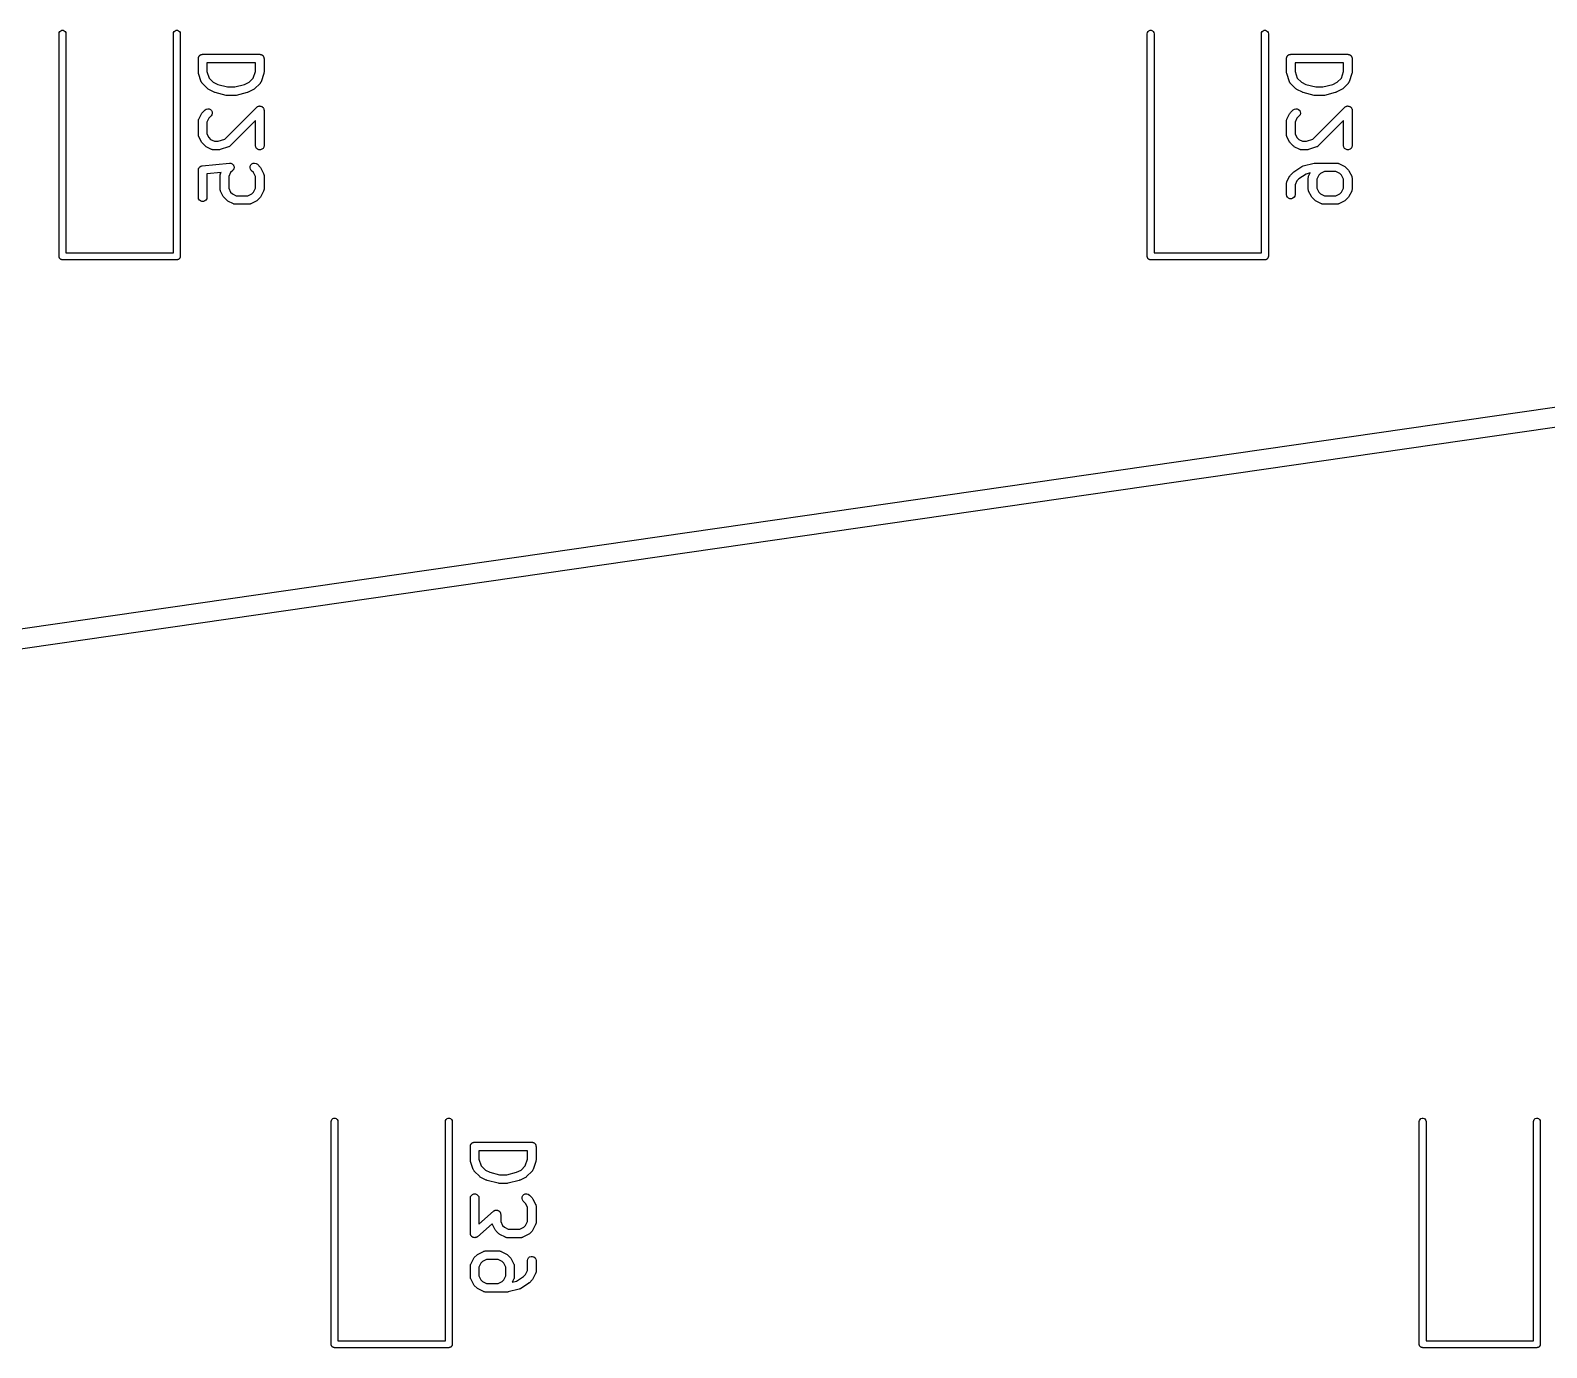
# Model space of a CAD drawing. Extents: x 48 to 353, y -143 to -50.
# Drawn here: x 243.7 to 270.25, y -97.56 to -74.49 of the extents above; entities that cross this region are included whole.
import ezdxf

# ---------------------------------------------------------------- set-up
doc = ezdxf.new("R2010")
doc.units = 0
doc.header["$MEASUREMENT"] = 0
doc.layers.add('BLACK', color=7, linetype='CONTINUOUS')

msp = doc.modelspace()

# ---------------------------------------------------------------- linework, layer by layer
at = {"layer": 'Black'}
for p, q in [((244.209, -74.55), (244.212, -74.5295)), ((244.209, -78.45), (244.209, -74.55)), ((244.212, -74.5295), (244.223, -74.5114)), ((244.223, -74.5114), (244.239, -74.498)), ((244.239, -74.498), (244.258, -74.4909)), ((244.258, -74.4909), (244.279, -74.4909)), ((244.279, -74.4909), (244.299, -74.498)), ((244.299, -74.498), (244.315, -74.5114)), ((244.315, -74.5114), (244.325, -74.5295)), ((244.325, -74.5295), (244.329, -74.55)), ((244.329, -74.55), (244.329, -78.39)), ((246.209, -74.55), (246.212, -74.5295)), ((246.209, -78.39), (246.209, -74.55)), ((246.212, -74.5295), (246.223, -74.5114)), ((246.223, -74.5114), (246.239, -74.498)), ((246.239, -74.498), (246.258, -74.4909)), ((246.258, -74.4909), (246.279, -74.4909)), ((246.279, -74.4909), (246.299, -74.498)), ((246.299, -74.498), (246.315, -74.5114)), ((246.315, -74.5114), (246.325, -74.5295)), ((246.325, -74.5295), (246.329, -74.55)), ((246.329, -74.55), (246.329, -78.45)), ((263.259, -74.55), (263.262, -74.5295)), ((263.259, -78.45), (263.259, -74.55)), ((263.262, -74.5295), (263.273, -74.5114)), ((263.273, -74.5114), (263.289, -74.498)), ((263.289, -74.498), (263.308, -74.4909)), ((263.308, -74.4909), (263.329, -74.4909)), ((263.329, -74.4909), (263.349, -74.498)), ((263.349, -74.498), (263.365, -74.5114)), ((263.365, -74.5114), (263.375, -74.5295)), ((263.375, -74.5295), (263.379, -74.55)), ((263.379, -74.55), (263.379, -78.39)), ((265.259, -74.55), (265.262, -74.5295)), ((265.259, -78.39), (265.259, -74.55)), ((265.262, -74.5295), (265.273, -74.5114)), ((265.273, -74.5114), (265.289, -74.498)), ((265.289, -74.498), (265.308, -74.4909)), ((265.308, -74.4909), (265.329, -74.4909)), ((265.329, -74.4909), (265.349, -74.498)), ((265.349, -74.498), (265.365, -74.5114)), ((265.365, -74.5114), (265.375, -74.5295)), ((265.375, -74.5295), (265.379, -74.55)), ((265.379, -74.55), (265.379, -78.45)), ((246.646, -74.9857), (246.647, -74.9793)), ((246.646, -75.2238), (246.646, -74.9857)), ((246.647, -74.9727), (246.65, -74.9665)), ((246.647, -74.9793), (246.647, -74.9727)), ((246.65, -74.9665), (246.651, -74.9601)), ((246.651, -74.9601), (246.654, -74.9544)), ((246.654, -74.9544), (246.656, -74.9482)), ((246.656, -74.9482), (246.66, -74.9432)), ((246.66, -74.9432), (246.664, -74.9375)), ((246.664, -74.9375), (246.669, -74.9333)), ((246.669, -74.9333), (246.673, -74.9283)), ((246.673, -74.9283), (246.679, -74.925)), ((246.679, -74.925), (246.684, -74.9208)), ((246.684, -74.9208), (246.69, -74.9185)), ((246.69, -74.9185), (246.695, -74.9152)), ((246.695, -74.9152), (246.702, -74.9141)), ((246.702, -74.9141), (246.708, -74.9119)), ((246.708, -74.9119), (246.715, -74.9119)), ((246.715, -74.9119), (246.721, -74.9107)), ((246.721, -74.9107), (247.721, -74.9107)), ((246.796, -75.0607), (246.796, -75.2116)), ((247.646, -75.0607), (246.796, -75.0607)), ((247.646, -75.2116), (247.646, -75.0607)), ((247.721, -74.9107), (247.728, -74.9119)), ((247.728, -74.9119), (247.734, -74.9119)), ((247.734, -74.9119), (247.74, -74.9141)), ((247.74, -74.9141), (247.747, -74.9152)), ((247.747, -74.9152), (247.752, -74.9185)), ((247.752, -74.9185), (247.759, -74.9208)), ((247.759, -74.9208), (247.764, -74.925)), ((247.764, -74.925), (247.769, -74.9283)), ((247.769, -74.9283), (247.774, -74.9333)), ((247.774, -74.9333), (247.779, -74.9375)), ((247.779, -74.9375), (247.782, -74.9432)), ((247.782, -74.9432), (247.786, -74.9482)), ((247.786, -74.9482), (247.788, -74.9544)), ((247.788, -74.9544), (247.792, -74.9601)), ((247.792, -74.9601), (247.793, -74.9665)), ((247.793, -74.9665), (247.795, -74.9727)), ((247.795, -74.9727), (247.795, -74.9793)), ((247.795, -74.9793), (247.796, -74.9857)), ((247.796, -74.9857), (247.796, -75.2238)), ((265.696, -74.9857), (265.697, -74.9793)), ((265.696, -75.2238), (265.696, -74.9857)), ((265.697, -74.9727), (265.7, -74.9665)), ((265.697, -74.9793), (265.697, -74.9727)), ((265.7, -74.9665), (265.701, -74.9601)), ((265.701, -74.9601), (265.704, -74.9544)), ((265.704, -74.9544), (265.706, -74.9482)), ((265.706, -74.9482), (265.71, -74.9432)), ((265.71, -74.9432), (265.714, -74.9375)), ((265.714, -74.9375), (265.719, -74.9333)), ((265.719, -74.9333), (265.723, -74.9283)), ((265.723, -74.9283), (265.729, -74.925)), ((265.729, -74.925), (265.734, -74.9208)), ((265.734, -74.9208), (265.74, -74.9185)), ((265.74, -74.9185), (265.745, -74.9152)), ((265.745, -74.9152), (265.752, -74.9141)), ((265.752, -74.9141), (265.758, -74.9119)), ((265.758, -74.9119), (265.765, -74.9119)), ((265.765, -74.9119), (265.771, -74.9107)), ((265.771, -74.9107), (266.771, -74.9107)), ((265.846, -75.0607), (265.846, -75.2116)), ((266.696, -75.0607), (265.846, -75.0607)), ((266.696, -75.2116), (266.696, -75.0607)), ((266.771, -74.9107), (266.778, -74.9119)), ((266.778, -74.9119), (266.784, -74.9119)), ((266.784, -74.9119), (266.79, -74.9141)), ((266.79, -74.9141), (266.797, -74.9152)), ((266.797, -74.9152), (266.802, -74.9185)), ((266.802, -74.9185), (266.809, -74.9208)), ((266.809, -74.9208), (266.814, -74.925)), ((266.814, -74.925), (266.819, -74.9283)), ((266.819, -74.9283), (266.824, -74.9333)), ((266.824, -74.9333), (266.829, -74.9375)), ((266.829, -74.9375), (266.832, -74.9432)), ((266.832, -74.9432), (266.836, -74.9482)), ((266.836, -74.9482), (266.838, -74.9544)), ((266.838, -74.9544), (266.842, -74.9601)), ((266.842, -74.9601), (266.843, -74.9665)), ((266.843, -74.9665), (266.845, -74.9727)), ((266.845, -74.9727), (266.845, -74.9793)), ((266.845, -74.9793), (266.846, -74.9857)), ((266.846, -74.9857), (266.846, -75.2238)), ((246.648, -75.2356), (246.646, -75.2238)), ((246.65, -75.2475), (246.648, -75.2356)), ((246.698, -75.3904), (246.65, -75.2475)), ((246.7, -75.3942), (246.698, -75.3904)), ((246.701, -75.3984), (246.7, -75.3942)), ((246.796, -75.2116), (246.834, -75.3262)), ((246.834, -75.3262), (246.908, -75.4003)), ((247.534, -75.4003), (247.608, -75.3262)), ((247.608, -75.3262), (247.646, -75.2116)), ((247.743, -75.3942), (247.741, -75.3984)), ((247.745, -75.3904), (247.743, -75.3942)), ((247.792, -75.2475), (247.745, -75.3904)), ((247.794, -75.2356), (247.792, -75.2475)), ((247.796, -75.2238), (247.794, -75.2356)), ((265.698, -75.2356), (265.696, -75.2238)), ((265.7, -75.2475), (265.698, -75.2356)), ((265.748, -75.3904), (265.7, -75.2475)), ((265.75, -75.3942), (265.748, -75.3904)), ((265.751, -75.3984), (265.75, -75.3942)), ((265.846, -75.2116), (265.884, -75.3262)), ((265.884, -75.3262), (265.958, -75.4003)), ((266.584, -75.4003), (266.658, -75.3262)), ((266.658, -75.3262), (266.696, -75.2116)), ((266.793, -75.3942), (266.791, -75.3984)), ((266.795, -75.3904), (266.793, -75.3942)), ((266.842, -75.2475), (266.795, -75.3904)), ((266.844, -75.2356), (266.842, -75.2475)), ((266.846, -75.2238), (266.844, -75.2356)), ((246.706, -75.4056), (246.701, -75.3984)), ((246.71, -75.4133), (246.706, -75.4056)), ((246.713, -75.4162), (246.71, -75.4133)), ((246.716, -75.4197), (246.713, -75.4162)), ((246.811, -75.5149), (246.716, -75.4197)), ((246.821, -75.5218), (246.811, -75.5149)), ((246.83, -75.529), (246.821, -75.5218)), ((246.926, -75.5766), (246.83, -75.529)), ((246.908, -75.4003), (246.985, -75.4388)), ((246.934, -75.5789), (246.926, -75.5766)), ((246.941, -75.5823), (246.934, -75.5789)), ((247.132, -75.6299), (246.941, -75.5823)), ((246.985, -75.4388), (247.159, -75.4821)), ((247.141, -75.6305), (247.132, -75.6299)), ((247.15, -75.6321), (247.141, -75.6305)), ((247.293, -75.6321), (247.15, -75.6321)), ((247.159, -75.4821), (247.283, -75.4821)), ((247.283, -75.4821), (247.457, -75.4388)), ((247.302, -75.6305), (247.293, -75.6321)), ((247.311, -75.6299), (247.302, -75.6305)), ((247.501, -75.5823), (247.311, -75.6299)), ((247.457, -75.4388), (247.534, -75.4003)), ((247.509, -75.5789), (247.501, -75.5823)), ((247.517, -75.5766), (247.509, -75.5789)), ((247.612, -75.529), (247.517, -75.5766)), ((247.621, -75.5218), (247.612, -75.529)), ((247.631, -75.5149), (247.621, -75.5218)), ((247.727, -75.4197), (247.631, -75.5149)), ((247.729, -75.4162), (247.727, -75.4197)), ((247.732, -75.4133), (247.729, -75.4162)), ((247.736, -75.4056), (247.732, -75.4133)), ((247.741, -75.3984), (247.736, -75.4056)), ((265.756, -75.4056), (265.751, -75.3984)), ((265.76, -75.4133), (265.756, -75.4056)), ((265.763, -75.4162), (265.76, -75.4133)), ((265.766, -75.4197), (265.763, -75.4162)), ((265.861, -75.5149), (265.766, -75.4197)), ((265.871, -75.5218), (265.861, -75.5149)), ((265.88, -75.529), (265.871, -75.5218)), ((265.976, -75.5766), (265.88, -75.529)), ((265.958, -75.4003), (266.035, -75.4388)), ((265.984, -75.5789), (265.976, -75.5766)), ((265.991, -75.5823), (265.984, -75.5789)), ((266.182, -75.6299), (265.991, -75.5823)), ((266.035, -75.4388), (266.209, -75.4821)), ((266.191, -75.6305), (266.182, -75.6299)), ((266.2, -75.6321), (266.191, -75.6305)), ((266.343, -75.6321), (266.2, -75.6321)), ((266.209, -75.4821), (266.333, -75.4821)), ((266.333, -75.4821), (266.507, -75.4388)), ((266.352, -75.6305), (266.343, -75.6321)), ((266.361, -75.6299), (266.352, -75.6305)), ((266.551, -75.5823), (266.361, -75.6299)), ((266.507, -75.4388), (266.584, -75.4003)), ((266.559, -75.5789), (266.551, -75.5823)), ((266.567, -75.5766), (266.559, -75.5789)), ((266.662, -75.529), (266.567, -75.5766)), ((266.671, -75.5218), (266.662, -75.529)), ((266.681, -75.5149), (266.671, -75.5218)), ((266.777, -75.4197), (266.681, -75.5149)), ((266.779, -75.4162), (266.777, -75.4197)), ((266.782, -75.4133), (266.779, -75.4162)), ((266.786, -75.4056), (266.782, -75.4133)), ((266.791, -75.3984), (266.786, -75.4056)), ((246.716, -75.9327), (246.763, -75.8851)), ((246.763, -75.8851), (246.785, -75.8701)), ((246.785, -75.8701), (246.81, -75.8634)), ((246.81, -75.8634), (246.836, -75.8657)), ((246.836, -75.8657), (246.859, -75.8767)), ((246.859, -75.8767), (246.878, -75.8951)), ((246.878, -75.8951), (246.889, -75.9187)), ((246.889, -75.9187), (246.891, -75.9446)), ((247.109, -76.3964), (247.668, -75.8374)), ((247.668, -75.8374), (247.676, -75.8318)), ((247.676, -75.8318), (247.684, -75.8255)), ((247.684, -75.8255), (247.687, -75.8244)), ((247.687, -75.8244), (247.689, -75.8225)), ((247.689, -75.8225), (247.699, -75.82)), ((247.699, -75.82), (247.708, -75.8166)), ((247.708, -75.8166), (247.711, -75.8166)), ((247.711, -75.8166), (247.715, -75.8158)), ((247.715, -75.8158), (247.724, -75.8166)), ((247.724, -75.8166), (247.734, -75.8166)), ((247.734, -75.8166), (247.737, -75.8177)), ((247.737, -75.8177), (247.741, -75.818)), ((247.741, -75.818), (247.749, -75.8222)), ((247.749, -75.8222), (247.759, -75.8255)), ((247.759, -75.8255), (247.761, -75.8276)), ((247.761, -75.8276), (247.764, -75.829)), ((247.764, -75.829), (247.771, -75.836)), ((247.771, -75.836), (247.779, -75.8423)), ((247.779, -75.8423), (247.78, -75.8451)), ((247.78, -75.8451), (247.783, -75.8475)), ((247.783, -75.8475), (247.787, -75.8563)), ((247.787, -75.8563), (247.792, -75.8648)), ((247.792, -75.8648), (247.792, -75.8681)), ((247.792, -75.8681), (247.794, -75.8711)), ((247.794, -75.8711), (247.794, -75.8808)), ((247.794, -75.8808), (247.796, -75.8905)), ((247.796, -75.8905), (247.796, -76.5095)), ((265.766, -75.9327), (265.813, -75.8851)), ((265.813, -75.8851), (265.835, -75.8701)), ((265.835, -75.8701), (265.86, -75.8634)), ((265.86, -75.8634), (265.886, -75.8657)), ((265.886, -75.8657), (265.909, -75.8767)), ((265.909, -75.8767), (265.928, -75.8951)), ((265.928, -75.8951), (265.939, -75.9187)), ((265.939, -75.9187), (265.941, -75.9446)), ((266.159, -76.3964), (266.718, -75.8374)), ((266.718, -75.8374), (266.726, -75.8318)), ((266.726, -75.8318), (266.734, -75.8255)), ((266.734, -75.8255), (266.737, -75.8244)), ((266.737, -75.8244), (266.739, -75.8225)), ((266.739, -75.8225), (266.749, -75.82)), ((266.749, -75.82), (266.758, -75.8166)), ((266.758, -75.8166), (266.761, -75.8166)), ((266.761, -75.8166), (266.765, -75.8158)), ((266.765, -75.8158), (266.774, -75.8166)), ((266.774, -75.8166), (266.784, -75.8166)), ((266.784, -75.8166), (266.787, -75.8177)), ((266.787, -75.8177), (266.791, -75.818)), ((266.791, -75.818), (266.799, -75.8222)), ((266.799, -75.8222), (266.809, -75.8255)), ((266.809, -75.8255), (266.811, -75.8276)), ((266.811, -75.8276), (266.814, -75.829)), ((266.814, -75.829), (266.821, -75.836)), ((266.821, -75.836), (266.829, -75.8423)), ((266.829, -75.8423), (266.83, -75.8451)), ((266.83, -75.8451), (266.833, -75.8475)), ((266.833, -75.8475), (266.837, -75.8563)), ((266.837, -75.8563), (266.842, -75.8648)), ((266.842, -75.8648), (266.842, -75.8681)), ((266.842, -75.8681), (266.844, -75.8711)), ((266.844, -75.8711), (266.844, -75.8808)), ((266.844, -75.8808), (266.846, -75.8905)), ((266.846, -75.8905), (266.846, -76.5095)), ((246.646, -76.081), (246.647, -76.0767)), ((246.646, -76.319), (246.646, -76.081)), ((246.647, -76.0724), (246.649, -76.064)), ((246.647, -76.0767), (246.647, -76.0724)), ((246.649, -76.064), (246.651, -76.0553)), ((246.651, -76.0553), (246.653, -76.0516)), ((246.653, -76.0516), (246.654, -76.0474)), ((246.654, -76.0474), (246.702, -75.9522)), ((246.702, -75.9522), (246.709, -75.9425)), ((246.709, -75.9425), (246.716, -75.9327)), ((246.83, -76.0301), (246.796, -76.0987)), ((246.796, -76.0987), (246.796, -76.3013)), ((246.869, -75.9911), (246.83, -76.0301)), ((246.884, -75.9698), (246.869, -75.9911)), ((246.891, -75.9446), (246.884, -75.9698)), ((247.646, -76.0715), (247.203, -76.5149)), ((247.646, -76.5095), (247.646, -76.0715)), ((265.696, -76.081), (265.697, -76.0767)), ((265.696, -76.319), (265.696, -76.081)), ((265.697, -76.0724), (265.699, -76.064)), ((265.697, -76.0767), (265.697, -76.0724)), ((265.699, -76.064), (265.701, -76.0553)), ((265.701, -76.0553), (265.703, -76.0516)), ((265.703, -76.0516), (265.704, -76.0474)), ((265.704, -76.0474), (265.752, -75.9522)), ((265.752, -75.9522), (265.759, -75.9425)), ((265.759, -75.9425), (265.766, -75.9327)), ((265.88, -76.0301), (265.846, -76.0987)), ((265.846, -76.0987), (265.846, -76.3013)), ((265.919, -75.9911), (265.88, -76.0301)), ((265.934, -75.9698), (265.919, -75.9911)), ((265.941, -75.9446), (265.934, -75.9698)), ((266.696, -76.0715), (266.253, -76.5149)), ((266.696, -76.5095), (266.696, -76.0715)), ((246.647, -76.3233), (246.646, -76.319)), ((246.647, -76.3276), (246.647, -76.3233)), ((246.649, -76.336), (246.647, -76.3276)), ((246.651, -76.3447), (246.649, -76.336)), ((246.653, -76.3484), (246.651, -76.3447)), ((246.654, -76.3526), (246.653, -76.3484)), ((246.702, -76.4478), (246.654, -76.3526)), ((246.709, -76.4575), (246.702, -76.4478)), ((246.796, -76.3013), (246.83, -76.3699)), ((246.83, -76.3699), (246.861, -76.4003)), ((246.861, -76.4003), (246.929, -76.4345)), ((246.929, -76.4345), (246.995, -76.4345)), ((246.995, -76.4345), (247.109, -76.3964)), ((265.697, -76.3233), (265.696, -76.319)), ((265.697, -76.3276), (265.697, -76.3233)), ((265.699, -76.336), (265.697, -76.3276)), ((265.701, -76.3447), (265.699, -76.336)), ((265.703, -76.3484), (265.701, -76.3447)), ((265.704, -76.3526), (265.703, -76.3484)), ((265.752, -76.4478), (265.704, -76.3526)), ((265.759, -76.4575), (265.752, -76.4478)), ((265.846, -76.3013), (265.88, -76.3699)), ((265.88, -76.3699), (265.911, -76.4003)), ((265.911, -76.4003), (265.979, -76.4345)), ((265.979, -76.4345), (266.045, -76.4345)), ((266.045, -76.4345), (266.159, -76.3964)), ((176.279, -94.6917), (301.359, -76.6166)), ((246.716, -76.4673), (246.709, -76.4575)), ((246.763, -76.5149), (246.716, -76.4673)), ((246.773, -76.5218), (246.763, -76.5149)), ((246.783, -76.529), (246.773, -76.5218)), ((246.878, -76.5766), (246.783, -76.529)), ((246.882, -76.5778), (246.878, -76.5766)), ((246.886, -76.58), (246.882, -76.5778)), ((246.895, -76.5815), (246.886, -76.58)), ((246.903, -76.584), (246.895, -76.5815)), ((246.907, -76.5838), (246.903, -76.584)), ((246.912, -76.5845), (246.907, -76.5838)), ((247.007, -76.5845), (246.912, -76.5845)), ((247.019, -76.5824), (247.007, -76.5845)), ((247.031, -76.5807), (247.019, -76.5824)), ((247.173, -76.5331), (247.031, -76.5807)), ((247.177, -76.531), (247.173, -76.5331)), ((247.181, -76.5299), (247.177, -76.531)), ((247.189, -76.5248), (247.181, -76.5299)), ((247.196, -76.5207), (247.189, -76.5248)), ((247.199, -76.5174), (247.196, -76.5207)), ((247.203, -76.5149), (247.199, -76.5174)), ((247.651, -76.5352), (247.646, -76.5095)), ((247.664, -76.5577), (247.651, -76.5352)), ((247.684, -76.5745), (247.664, -76.5577)), ((247.708, -76.5834), (247.684, -76.5745)), ((247.734, -76.5834), (247.708, -76.5834)), ((247.759, -76.5745), (247.734, -76.5834)), ((247.779, -76.5577), (247.759, -76.5745)), ((247.792, -76.5352), (247.779, -76.5577)), ((247.796, -76.5095), (247.792, -76.5352)), ((265.766, -76.4673), (265.759, -76.4575)), ((265.813, -76.5149), (265.766, -76.4673)), ((265.823, -76.5218), (265.813, -76.5149)), ((265.833, -76.529), (265.823, -76.5218)), ((265.928, -76.5766), (265.833, -76.529)), ((265.932, -76.5778), (265.928, -76.5766)), ((265.936, -76.58), (265.932, -76.5778)), ((265.945, -76.5815), (265.936, -76.58)), ((265.953, -76.584), (265.945, -76.5815)), ((265.957, -76.5838), (265.953, -76.584)), ((265.962, -76.5845), (265.957, -76.5838)), ((266.057, -76.5845), (265.962, -76.5845)), ((266.069, -76.5824), (266.057, -76.5845)), ((266.081, -76.5807), (266.069, -76.5824)), ((266.223, -76.5331), (266.081, -76.5807)), ((266.227, -76.531), (266.223, -76.5331)), ((266.231, -76.5299), (266.227, -76.531)), ((266.239, -76.5248), (266.231, -76.5299)), ((266.246, -76.5207), (266.239, -76.5248)), ((266.249, -76.5174), (266.246, -76.5207)), ((266.253, -76.5149), (266.249, -76.5174)), ((266.701, -76.5352), (266.696, -76.5095)), ((266.714, -76.5577), (266.701, -76.5352)), ((266.734, -76.5745), (266.714, -76.5577)), ((266.758, -76.5834), (266.734, -76.5745)), ((266.784, -76.5834), (266.758, -76.5834)), ((266.809, -76.5745), (266.784, -76.5834)), ((266.829, -76.5577), (266.809, -76.5745)), ((266.842, -76.5352), (266.829, -76.5577)), ((266.846, -76.5095), (266.842, -76.5352)), ((301.359, -76.9703), (176.762, -94.9756)), ((246.646, -76.9325), (246.649, -76.9225)), ((246.647, -76.9353), (246.646, -76.9325)), ((246.646, -76.9381), (246.647, -76.9353)), ((246.646, -77.4143), (246.646, -76.9381)), ((246.649, -76.9225), (246.651, -76.9124)), ((246.651, -76.9124), (246.652, -76.91)), ((246.652, -76.91), (246.653, -76.9072)), ((246.653, -76.9072), (246.659, -76.8988)), ((246.659, -76.8988), (246.664, -76.8899)), ((246.664, -76.8899), (246.666, -76.8881)), ((246.666, -76.8881), (246.667, -76.8857)), ((246.667, -76.8857), (246.676, -76.8797)), ((246.676, -76.8797), (246.684, -76.8731)), ((246.684, -76.8731), (246.686, -76.8722)), ((246.686, -76.8722), (246.689, -76.8705)), ((246.689, -76.8705), (246.698, -76.8677)), ((246.698, -76.8677), (246.708, -76.8642)), ((246.708, -76.8642), (246.711, -76.8642)), ((246.711, -76.8642), (246.714, -76.8635)), ((246.714, -76.8635), (247.19, -76.8158)), ((247.044, -76.9811), (246.796, -77.006)), ((247.035, -76.9998), (247.044, -76.9811)), ((247.211, -76.9825), (247.177, -77.051)), ((247.19, -76.8158), (247.19, -76.8159)), ((247.19, -76.8159), (247.191, -76.8158)), ((247.191, -76.8158), (247.203, -76.8169)), ((247.203, -76.8169), (247.216, -76.8178)), ((247.25, -76.9435), (247.211, -76.9825)), ((247.216, -76.8178), (247.216, -76.818)), ((247.216, -76.818), (247.217, -76.818)), ((247.217, -76.818), (247.228, -76.8233)), ((247.228, -76.8233), (247.24, -76.8285)), ((247.24, -76.8285), (247.24, -76.8288)), ((247.24, -76.8288), (247.24, -76.829)), ((247.24, -76.829), (247.249, -76.8379)), ((247.249, -76.8379), (247.258, -76.8467)), ((247.251, -76.9431), (247.25, -76.9435)), ((247.258, -76.9324), (247.251, -76.9428)), ((247.251, -76.9428), (247.251, -76.9431)), ((247.258, -76.8467), (247.258, -76.8471)), ((247.258, -76.8471), (247.259, -76.8475)), ((247.265, -76.9222), (247.258, -76.9324)), ((247.259, -76.8475), (247.264, -76.8588)), ((247.264, -76.8588), (247.27, -76.8702)), ((247.266, -76.9213), (247.265, -76.9217)), ((247.265, -76.9217), (247.265, -76.9222)), ((247.269, -76.9091), (247.266, -76.9213)), ((247.272, -76.897), (247.269, -76.9091)), ((247.27, -76.8702), (247.27, -76.8706)), ((247.27, -76.8706), (247.27, -76.8711)), ((247.27, -76.8711), (247.271, -76.8835)), ((247.271, -76.8835), (247.272, -76.8961)), ((247.272, -76.8961), (247.272, -76.8965)), ((247.272, -76.8965), (247.272, -76.897)), ((247.551, -76.897), (247.553, -76.8711)), ((247.558, -76.9222), (247.551, -76.897)), ((247.553, -76.8711), (247.564, -76.8475)), ((247.573, -76.9435), (247.558, -76.9222)), ((247.564, -76.8475), (247.583, -76.829)), ((247.612, -76.9825), (247.573, -76.9435)), ((247.583, -76.829), (247.606, -76.818)), ((247.606, -76.818), (247.632, -76.8158)), ((247.646, -77.051), (247.612, -76.9825)), ((247.632, -76.8158), (247.658, -76.8225)), ((247.658, -76.8225), (247.679, -76.8374)), ((247.679, -76.8374), (247.727, -76.8851)), ((247.727, -76.8851), (247.733, -76.8949)), ((247.733, -76.8949), (247.741, -76.9046)), ((247.741, -76.9046), (247.788, -76.9998)), ((265.766, -77.0279), (265.813, -76.9803)), ((265.813, -76.9803), (265.819, -76.9761)), ((265.819, -76.9761), (265.825, -76.9709)), ((265.825, -76.9709), (265.968, -76.8757)), ((265.968, -76.8757), (265.979, -76.8705)), ((265.979, -76.8705), (265.991, -76.8653)), ((265.991, -76.8653), (266.182, -76.8177)), ((266.182, -76.8177), (266.191, -76.8171)), ((266.191, -76.8171), (266.2, -76.8155)), ((266.2, -76.8155), (266.581, -76.8155)), ((266.36, -76.9655), (266.292, -76.9997)), ((266.563, -76.9655), (266.36, -76.9655)), ((266.631, -76.9997), (266.563, -76.9655)), ((266.581, -76.8155), (266.585, -76.8162)), ((266.585, -76.8162), (266.589, -76.816)), ((266.589, -76.816), (266.598, -76.8185)), ((266.598, -76.8185), (266.606, -76.82)), ((266.606, -76.82), (266.61, -76.8222)), ((266.61, -76.8222), (266.614, -76.8234)), ((266.614, -76.8234), (266.709, -76.871)), ((266.709, -76.871), (266.719, -76.8782)), ((266.719, -76.8782), (266.729, -76.8851)), ((266.729, -76.8851), (266.777, -76.9327)), ((266.777, -76.9327), (266.783, -76.9425)), ((266.783, -76.9425), (266.791, -76.9522)), ((266.791, -76.9522), (266.838, -77.0474)), ((246.796, -77.006), (246.796, -77.4143)), ((247.027, -77.0333), (247.028, -77.0291)), ((247.027, -77.2714), (247.027, -77.0333)), ((247.028, -77.0248), (247.03, -77.0163)), ((247.028, -77.0291), (247.028, -77.0248)), ((247.03, -77.0163), (247.032, -77.0077)), ((247.032, -77.0077), (247.034, -77.0039)), ((247.034, -77.0039), (247.035, -76.9998)), ((247.177, -77.051), (247.177, -77.2537)), ((247.646, -77.2537), (247.646, -77.051)), ((247.788, -76.9998), (247.789, -77.0039)), ((247.789, -77.0039), (247.792, -77.0077)), ((247.792, -77.0077), (247.793, -77.0163)), ((247.793, -77.0163), (247.796, -77.0248)), ((247.796, -77.0248), (247.795, -77.0291)), ((247.795, -77.0291), (247.796, -77.0333)), ((247.796, -77.0333), (247.796, -77.2714)), ((265.696, -77.1762), (265.697, -77.1719)), ((265.696, -77.3667), (265.696, -77.1762)), ((265.697, -77.1676), (265.699, -77.1592)), ((265.697, -77.1719), (265.697, -77.1676)), ((265.699, -77.1592), (265.701, -77.1505)), ((265.701, -77.1505), (265.703, -77.1468)), ((265.703, -77.1468), (265.704, -77.1426)), ((265.704, -77.1426), (265.752, -77.0474)), ((265.752, -77.0474), (265.759, -77.0378)), ((265.759, -77.0378), (265.766, -77.0279)), ((265.88, -77.1254), (265.846, -77.1939)), ((265.846, -77.1939), (265.846, -77.3667)), ((265.914, -77.0916), (265.88, -77.1254)), ((266.04, -77.0077), (265.914, -77.0916)), ((266.114, -76.9892), (266.04, -77.0077)), ((266.077, -77.081), (266.078, -77.0767)), ((266.077, -77.2714), (266.077, -77.081)), ((266.078, -77.0724), (266.08, -77.064)), ((266.078, -77.0767), (266.078, -77.0724)), ((266.08, -77.064), (266.082, -77.0553)), ((266.082, -77.0553), (266.084, -77.0516)), ((266.084, -77.0516), (266.085, -77.0474)), ((266.085, -77.0474), (266.114, -76.9892)), ((266.261, -77.0301), (266.227, -77.0987)), ((266.227, -77.0987), (266.227, -77.2537)), ((266.292, -76.9997), (266.261, -77.0301)), ((266.662, -77.0301), (266.631, -76.9997)), ((266.696, -77.0987), (266.662, -77.0301)), ((266.696, -77.2537), (266.696, -77.0987)), ((266.838, -77.0474), (266.839, -77.0516)), ((266.839, -77.0516), (266.842, -77.0553)), ((266.842, -77.0553), (266.843, -77.064)), ((266.843, -77.064), (266.846, -77.0724)), ((266.846, -77.0724), (266.845, -77.0767)), ((266.845, -77.0767), (266.846, -77.081)), ((266.846, -77.081), (266.846, -77.2714)), ((246.651, -77.4399), (246.646, -77.4143)), ((246.664, -77.4625), (246.651, -77.4399)), ((246.684, -77.4792), (246.664, -77.4625)), ((246.708, -77.4881), (246.684, -77.4792)), ((246.734, -77.4881), (246.708, -77.4881)), ((246.759, -77.4792), (246.734, -77.4881)), ((246.779, -77.4625), (246.759, -77.4792)), ((246.792, -77.4399), (246.779, -77.4625)), ((246.796, -77.4143), (246.792, -77.4399)), ((247.028, -77.2757), (247.027, -77.2714)), ((247.028, -77.28), (247.028, -77.2757)), ((247.03, -77.2884), (247.028, -77.28)), ((247.032, -77.2971), (247.03, -77.2884)), ((247.034, -77.3008), (247.032, -77.2971)), ((247.035, -77.305), (247.034, -77.3008)), ((247.083, -77.4002), (247.035, -77.305)), ((247.09, -77.4099), (247.083, -77.4002)), ((247.097, -77.4197), (247.09, -77.4099)), ((247.144, -77.4673), (247.097, -77.4197)), ((247.154, -77.4742), (247.144, -77.4673)), ((247.164, -77.4814), (247.154, -77.4742)), ((247.259, -77.529), (247.164, -77.4814)), ((247.177, -77.2537), (247.211, -77.3222)), ((247.211, -77.3222), (247.242, -77.3526)), ((247.242, -77.3526), (247.31, -77.3869)), ((247.31, -77.3869), (247.513, -77.3869)), ((247.513, -77.3869), (247.581, -77.3526)), ((247.659, -77.4814), (247.564, -77.529)), ((247.581, -77.3526), (247.612, -77.3222)), ((247.612, -77.3222), (247.646, -77.2537)), ((247.669, -77.4742), (247.659, -77.4814)), ((247.679, -77.4673), (247.669, -77.4742)), ((247.727, -77.4197), (247.679, -77.4673)), ((247.733, -77.4099), (247.727, -77.4197)), ((247.741, -77.4002), (247.733, -77.4099)), ((247.788, -77.305), (247.741, -77.4002)), ((247.789, -77.3008), (247.788, -77.305)), ((247.792, -77.2971), (247.789, -77.3008)), ((247.793, -77.2884), (247.792, -77.2971)), ((247.796, -77.28), (247.793, -77.2884)), ((247.796, -77.2714), (247.795, -77.2757)), ((247.795, -77.2757), (247.796, -77.28)), ((265.701, -77.3923), (265.696, -77.3667)), ((265.714, -77.4149), (265.701, -77.3923)), ((265.734, -77.4316), (265.714, -77.4149)), ((265.758, -77.4405), (265.734, -77.4316)), ((265.784, -77.4405), (265.758, -77.4405)), ((265.809, -77.4316), (265.784, -77.4405)), ((265.829, -77.4149), (265.809, -77.4316)), ((265.842, -77.3923), (265.829, -77.4149)), ((265.846, -77.3667), (265.842, -77.3923)), ((266.078, -77.2757), (266.077, -77.2714)), ((266.078, -77.28), (266.078, -77.2757)), ((266.08, -77.2884), (266.078, -77.28)), ((266.082, -77.2971), (266.08, -77.2884)), ((266.084, -77.3008), (266.082, -77.2971)), ((266.085, -77.305), (266.084, -77.3008)), ((266.133, -77.4002), (266.085, -77.305)), ((266.14, -77.4099), (266.133, -77.4002)), ((266.147, -77.4197), (266.14, -77.4099)), ((266.194, -77.4673), (266.147, -77.4197)), ((266.204, -77.4742), (266.194, -77.4673)), ((266.214, -77.4814), (266.204, -77.4742)), ((266.309, -77.529), (266.214, -77.4814)), ((266.227, -77.2537), (266.261, -77.3222)), ((266.261, -77.3222), (266.292, -77.3526)), ((266.292, -77.3526), (266.36, -77.3869)), ((266.36, -77.3869), (266.563, -77.3869)), ((266.563, -77.3869), (266.631, -77.3526)), ((266.709, -77.4814), (266.614, -77.529)), ((266.631, -77.3526), (266.662, -77.3222)), ((266.662, -77.3222), (266.696, -77.2537)), ((266.719, -77.4742), (266.709, -77.4814)), ((266.729, -77.4673), (266.719, -77.4742)), ((266.777, -77.4197), (266.729, -77.4673)), ((266.783, -77.4099), (266.777, -77.4197)), ((266.791, -77.4002), (266.783, -77.4099)), ((266.838, -77.305), (266.791, -77.4002)), ((266.839, -77.3008), (266.838, -77.305)), ((266.842, -77.2971), (266.839, -77.3008)), ((266.843, -77.2884), (266.842, -77.2971)), ((266.846, -77.28), (266.843, -77.2884)), ((266.846, -77.2714), (266.845, -77.2757)), ((266.845, -77.2757), (266.846, -77.28)), ((247.263, -77.5302), (247.259, -77.529)), ((247.267, -77.5324), (247.263, -77.5302)), ((247.276, -77.5339), (247.267, -77.5324)), ((247.284, -77.5364), (247.276, -77.5339)), ((247.288, -77.5362), (247.284, -77.5364)), ((247.293, -77.5369), (247.288, -77.5362)), ((247.531, -77.5369), (247.293, -77.5369)), ((247.535, -77.5362), (247.531, -77.5369)), ((247.539, -77.5364), (247.535, -77.5362)), ((247.548, -77.5339), (247.539, -77.5364)), ((247.556, -77.5324), (247.548, -77.5339)), ((247.56, -77.5302), (247.556, -77.5324)), ((247.564, -77.529), (247.56, -77.5302)), ((266.313, -77.5302), (266.309, -77.529)), ((266.317, -77.5324), (266.313, -77.5302)), ((266.326, -77.5339), (266.317, -77.5324)), ((266.334, -77.5364), (266.326, -77.5339)), ((266.338, -77.5362), (266.334, -77.5364)), ((266.343, -77.5369), (266.338, -77.5362)), ((266.581, -77.5369), (266.343, -77.5369)), ((266.585, -77.5362), (266.581, -77.5369)), ((266.589, -77.5364), (266.585, -77.5362)), ((266.598, -77.5339), (266.589, -77.5364)), ((266.606, -77.5324), (266.598, -77.5339)), ((266.61, -77.5302), (266.606, -77.5324)), ((266.614, -77.529), (266.61, -77.5302)), ((244.21, -78.4552), (244.209, -78.45)), ((244.21, -78.4604), (244.21, -78.4552)), ((244.211, -78.4653), (244.21, -78.4604)), ((244.212, -78.4705), (244.211, -78.4653)), ((244.215, -78.4751), (244.212, -78.4705)), ((244.217, -78.48), (244.215, -78.4751)), ((244.22, -78.484), (244.217, -78.48)), ((244.223, -78.4886), (244.22, -78.484)), ((244.227, -78.4919), (244.223, -78.4886)), ((244.23, -78.496), (244.227, -78.4919)), ((244.235, -78.4986), (244.23, -78.496)), ((244.239, -78.502), (244.235, -78.4986)), ((244.244, -78.5038), (244.239, -78.502)), ((244.248, -78.5064), (244.244, -78.5038)), ((244.253, -78.5073), (244.248, -78.5064)), ((244.258, -78.5091), (244.253, -78.5073)), ((244.264, -78.5091), (244.258, -78.5091)), ((244.269, -78.51), (244.264, -78.5091)), ((246.269, -78.51), (244.269, -78.51)), ((244.329, -78.39), (246.209, -78.39)), ((246.274, -78.5091), (246.269, -78.51)), ((246.279, -78.5091), (246.274, -78.5091)), ((246.284, -78.5073), (246.279, -78.5091)), ((246.289, -78.5064), (246.284, -78.5073)), ((246.294, -78.5038), (246.289, -78.5064)), ((246.299, -78.502), (246.294, -78.5038)), ((246.303, -78.4986), (246.299, -78.502)), ((246.307, -78.496), (246.303, -78.4986)), ((246.311, -78.4919), (246.307, -78.496)), ((246.315, -78.4886), (246.311, -78.4919)), ((246.317, -78.484), (246.315, -78.4886)), ((246.321, -78.48), (246.317, -78.484)), ((246.323, -78.4751), (246.321, -78.48)), ((246.325, -78.4705), (246.323, -78.4751)), ((246.326, -78.4653), (246.325, -78.4705)), ((246.328, -78.4604), (246.326, -78.4653)), ((246.329, -78.45), (246.328, -78.4552)), ((246.328, -78.4552), (246.328, -78.4604)), ((263.26, -78.4552), (263.259, -78.45)), ((263.26, -78.4604), (263.26, -78.4552)), ((263.261, -78.4653), (263.26, -78.4604)), ((263.262, -78.4705), (263.261, -78.4653)), ((263.265, -78.4751), (263.262, -78.4705)), ((263.267, -78.48), (263.265, -78.4751)), ((263.27, -78.484), (263.267, -78.48)), ((263.273, -78.4886), (263.27, -78.484)), ((263.277, -78.4919), (263.273, -78.4886)), ((263.28, -78.496), (263.277, -78.4919)), ((263.285, -78.4986), (263.28, -78.496)), ((263.289, -78.502), (263.285, -78.4986)), ((263.294, -78.5038), (263.289, -78.502)), ((263.298, -78.5064), (263.294, -78.5038)), ((263.303, -78.5073), (263.298, -78.5064)), ((263.308, -78.5091), (263.303, -78.5073)), ((263.314, -78.5091), (263.308, -78.5091)), ((263.319, -78.51), (263.314, -78.5091)), ((265.319, -78.51), (263.319, -78.51)), ((263.379, -78.39), (265.259, -78.39)), ((265.324, -78.5091), (265.319, -78.51)), ((265.329, -78.5091), (265.324, -78.5091)), ((265.334, -78.5073), (265.329, -78.5091)), ((265.339, -78.5064), (265.334, -78.5073)), ((265.344, -78.5038), (265.339, -78.5064)), ((265.349, -78.502), (265.344, -78.5038)), ((265.353, -78.4986), (265.349, -78.502)), ((265.357, -78.496), (265.353, -78.4986)), ((265.361, -78.4919), (265.357, -78.496)), ((265.365, -78.4886), (265.361, -78.4919)), ((265.367, -78.484), (265.365, -78.4886)), ((265.371, -78.48), (265.367, -78.484)), ((265.373, -78.4751), (265.371, -78.48)), ((265.375, -78.4705), (265.373, -78.4751)), ((265.376, -78.4653), (265.375, -78.4705)), ((265.378, -78.4604), (265.376, -78.4653)), ((265.379, -78.45), (265.378, -78.4552)), ((265.378, -78.4552), (265.378, -78.4604)), ((248.971, -93.6), (248.975, -93.5795)), ((248.971, -97.5), (248.971, -93.6)), ((248.975, -93.5795), (248.985, -93.5614)), ((248.985, -93.5614), (249.001, -93.548)), ((249.001, -93.548), (249.021, -93.5409)), ((249.021, -93.5409), (249.042, -93.5409)), ((249.042, -93.5409), (249.061, -93.548)), ((249.061, -93.548), (249.077, -93.5614)), ((249.077, -93.5614), (249.088, -93.5795)), ((249.088, -93.5795), (249.091, -93.6)), ((249.091, -93.6), (249.091, -97.44)), ((250.971, -93.6), (250.975, -93.5795)), ((250.971, -97.44), (250.971, -93.6)), ((250.975, -93.5795), (250.985, -93.5614)), ((250.985, -93.5614), (251.001, -93.548)), ((251.001, -93.548), (251.021, -93.5409)), ((251.021, -93.5409), (251.042, -93.5409)), ((251.042, -93.5409), (251.061, -93.548)), ((251.061, -93.548), (251.077, -93.5614)), ((251.077, -93.5614), (251.088, -93.5795)), ((251.088, -93.5795), (251.091, -93.6)), ((251.091, -93.6), (251.091, -97.5)), ((268.021, -93.6), (268.025, -93.5795)), ((268.021, -97.5), (268.021, -93.6)), ((268.025, -93.5795), (268.035, -93.5614)), ((268.035, -93.5614), (268.051, -93.548)), ((268.051, -93.548), (268.071, -93.5409)), ((268.071, -93.5409), (268.092, -93.5409)), ((268.092, -93.5409), (268.111, -93.548)), ((268.111, -93.548), (268.127, -93.5614)), ((268.127, -93.5614), (268.138, -93.5795)), ((268.138, -93.5795), (268.141, -93.6)), ((268.141, -93.6), (268.141, -97.44)), ((270.021, -93.6), (270.025, -93.5795)), ((270.021, -97.44), (270.021, -93.6)), ((270.025, -93.5795), (270.035, -93.5614)), ((270.035, -93.5614), (270.051, -93.548)), ((270.051, -93.548), (270.071, -93.5409)), ((270.071, -93.5409), (270.092, -93.5409)), ((270.092, -93.5409), (270.111, -93.548)), ((270.111, -93.548), (270.127, -93.5614)), ((270.127, -93.5614), (270.138, -93.5795)), ((270.138, -93.5795), (270.141, -93.6)), ((270.141, -93.6), (270.141, -97.5)), ((251.435, -93.9783), (251.441, -93.975)), ((251.441, -93.975), (251.446, -93.9708)), ((251.446, -93.9708), (251.452, -93.9685)), ((251.452, -93.9685), (251.458, -93.9652)), ((251.458, -93.9652), (251.464, -93.9641)), ((251.464, -93.9641), (251.471, -93.9619)), ((251.471, -93.9619), (251.477, -93.9619)), ((251.477, -93.9619), (251.484, -93.9607)), ((251.484, -93.9607), (252.484, -93.9607)), ((252.484, -93.9607), (252.49, -93.9619)), ((252.49, -93.9619), (252.497, -93.9619)), ((252.497, -93.9619), (252.503, -93.9641)), ((252.503, -93.9641), (252.509, -93.9652)), ((252.509, -93.9652), (252.515, -93.9685)), ((252.515, -93.9685), (252.521, -93.9708)), ((252.521, -93.9708), (252.526, -93.975)), ((252.526, -93.975), (252.532, -93.9783)), ((251.409, -94.0357), (251.41, -94.0293)), ((251.409, -94.2738), (251.409, -94.0357)), ((251.41, -94.0227), (251.412, -94.0165)), ((251.41, -94.0293), (251.41, -94.0227)), ((251.412, -94.0165), (251.413, -94.0101)), ((251.413, -94.0101), (251.416, -94.0044)), ((251.416, -94.0044), (251.419, -93.9982)), ((251.419, -93.9982), (251.423, -93.9932)), ((251.423, -93.9932), (251.426, -93.9875)), ((251.426, -93.9875), (251.431, -93.9833)), ((251.431, -93.9833), (251.435, -93.9783)), ((251.559, -94.1107), (251.559, -94.2616)), ((252.409, -94.1107), (251.559, -94.1107)), ((252.409, -94.2616), (252.409, -94.1107)), ((252.532, -93.9783), (252.536, -93.9833)), ((252.536, -93.9833), (252.541, -93.9875)), ((252.541, -93.9875), (252.544, -93.9932)), ((252.544, -93.9932), (252.549, -93.9982)), ((252.549, -93.9982), (252.551, -94.0044)), ((252.551, -94.0044), (252.554, -94.0101)), ((252.554, -94.0101), (252.555, -94.0165)), ((252.555, -94.0165), (252.557, -94.0227)), ((252.557, -94.0227), (252.557, -94.0293)), ((252.557, -94.0293), (252.559, -94.0357)), ((252.559, -94.0357), (252.559, -94.2738)), ((251.411, -94.2856), (251.409, -94.2738)), ((251.412, -94.2975), (251.411, -94.2856)), ((251.46, -94.4404), (251.412, -94.2975)), ((251.462, -94.4442), (251.46, -94.4404)), ((251.463, -94.4484), (251.462, -94.4442)), ((251.468, -94.4556), (251.463, -94.4484)), ((251.473, -94.4633), (251.468, -94.4556)), ((251.476, -94.4662), (251.473, -94.4633)), ((251.478, -94.4697), (251.476, -94.4662)), ((251.573, -94.5649), (251.478, -94.4697)), ((251.559, -94.2616), (251.597, -94.3762)), ((251.597, -94.3762), (251.671, -94.4503)), ((251.671, -94.4503), (251.748, -94.4888)), ((251.748, -94.4888), (251.921, -94.5321)), ((252.046, -94.5321), (252.219, -94.4888)), ((252.219, -94.4888), (252.296, -94.4503)), ((252.296, -94.4503), (252.37, -94.3762)), ((252.37, -94.3762), (252.409, -94.2616)), ((252.489, -94.4697), (252.394, -94.5649)), ((252.492, -94.4662), (252.489, -94.4697)), ((252.495, -94.4633), (252.492, -94.4662)), ((252.499, -94.4556), (252.495, -94.4633)), ((252.504, -94.4484), (252.499, -94.4556)), ((252.505, -94.4442), (252.504, -94.4484)), ((252.507, -94.4404), (252.505, -94.4442)), ((252.555, -94.2975), (252.507, -94.4404)), ((252.557, -94.2856), (252.555, -94.2975)), ((252.559, -94.2738), (252.557, -94.2856)), ((251.583, -94.5718), (251.573, -94.5649)), ((251.593, -94.579), (251.583, -94.5718)), ((251.688, -94.6266), (251.593, -94.579)), ((251.696, -94.6289), (251.688, -94.6266)), ((251.704, -94.6323), (251.696, -94.6289)), ((251.894, -94.6799), (251.704, -94.6323)), ((251.903, -94.6805), (251.894, -94.6799)), ((251.912, -94.6821), (251.903, -94.6805)), ((252.055, -94.6821), (251.912, -94.6821)), ((251.921, -94.5321), (252.046, -94.5321)), ((252.064, -94.6805), (252.055, -94.6821)), ((252.073, -94.6799), (252.064, -94.6805)), ((252.264, -94.6323), (252.073, -94.6799)), ((252.271, -94.6289), (252.264, -94.6323)), ((252.279, -94.6266), (252.271, -94.6289)), ((252.374, -94.579), (252.279, -94.6266)), ((252.384, -94.5718), (252.374, -94.579)), ((252.394, -94.5649), (252.384, -94.5718)), ((251.409, -94.9405), (251.413, -94.9148)), ((251.409, -95.5595), (251.409, -94.9405)), ((251.413, -94.9148), (251.426, -94.8923)), ((251.426, -94.8923), (251.446, -94.8755)), ((251.446, -94.8755), (251.471, -94.8666)), ((251.471, -94.8666), (251.497, -94.8666)), ((251.497, -94.8666), (251.521, -94.8755)), ((251.521, -94.8755), (251.541, -94.8923)), ((251.541, -94.8923), (251.554, -94.9148)), ((251.554, -94.9148), (251.559, -94.9405)), ((251.559, -94.9405), (251.559, -95.3942)), ((252.314, -94.947), (252.316, -94.9211)), ((252.32, -94.9722), (252.314, -94.947)), ((252.316, -94.9211), (252.327, -94.8975)), ((252.335, -94.9935), (252.32, -94.9722)), ((252.327, -94.8975), (252.345, -94.879)), ((252.374, -95.0325), (252.335, -94.9935)), ((252.345, -94.879), (252.369, -94.868)), ((252.369, -94.868), (252.395, -94.8658)), ((252.409, -95.101), (252.374, -95.0325)), ((252.395, -94.8658), (252.42, -94.8725)), ((252.42, -94.8725), (252.441, -94.8874)), ((252.441, -94.8874), (252.489, -94.9351)), ((252.489, -94.9351), (252.496, -94.9449)), ((252.496, -94.9449), (252.503, -94.9546)), ((252.503, -94.9546), (252.551, -95.0498)), ((251.559, -95.3942), (251.815, -95.1697)), ((251.815, -95.1697), (251.821, -95.1659)), ((251.821, -95.1659), (251.827, -95.1612)), ((251.827, -95.1612), (251.833, -95.1593)), ((251.833, -95.1593), (251.837, -95.1563)), ((251.837, -95.1563), (251.845, -95.1548)), ((251.845, -95.1548), (251.852, -95.1523)), ((251.852, -95.1523), (251.857, -95.1523)), ((251.857, -95.1523), (251.863, -95.1512)), ((251.863, -95.1512), (251.87, -95.1523)), ((251.87, -95.1523), (251.878, -95.1523)), ((251.878, -95.1523), (251.883, -95.1543)), ((251.883, -95.1543), (251.889, -95.1552)), ((251.889, -95.1552), (251.895, -95.1587)), ((251.895, -95.1587), (251.902, -95.1612)), ((251.902, -95.1612), (251.907, -95.165)), ((251.907, -95.165), (251.912, -95.1677)), ((251.912, -95.1677), (251.916, -95.1733)), ((251.916, -95.1733), (251.922, -95.178)), ((251.922, -95.178), (251.925, -95.183)), ((251.925, -95.183), (251.929, -95.1874)), ((251.929, -95.1874), (251.931, -95.1942)), ((251.931, -95.1942), (251.935, -95.2005)), ((251.935, -95.2005), (251.936, -95.2062)), ((251.936, -95.2062), (251.938, -95.2116)), ((251.938, -95.2116), (251.938, -95.219)), ((251.938, -95.219), (251.94, -95.2262)), ((251.94, -95.2262), (251.94, -95.3513)), ((252.409, -95.3513), (252.409, -95.101)), ((252.551, -95.0498), (252.552, -95.0539)), ((252.552, -95.0539), (252.554, -95.0577)), ((252.554, -95.0577), (252.556, -95.0663)), ((252.556, -95.0663), (252.558, -95.0748)), ((252.558, -95.0748), (252.558, -95.0791)), ((252.558, -95.0791), (252.559, -95.0833)), ((252.559, -95.0833), (252.559, -95.369)), ((251.41, -95.5667), (251.409, -95.5595)), ((251.41, -95.5741), (251.41, -95.5667)), ((251.793, -95.3885), (251.533, -95.616)), ((251.794, -95.3947), (251.793, -95.3885)), ((251.796, -95.3984), (251.794, -95.3947)), ((251.798, -95.4026), (251.796, -95.3984)), ((251.845, -95.4978), (251.798, -95.4026)), ((251.852, -95.5075), (251.845, -95.4978)), ((251.859, -95.5173), (251.852, -95.5075)), ((251.907, -95.5649), (251.859, -95.5173)), ((251.917, -95.5718), (251.907, -95.5649)), ((251.94, -95.3513), (251.974, -95.4199)), ((251.974, -95.4199), (252.004, -95.4503)), ((252.004, -95.4503), (252.073, -95.4845)), ((252.073, -95.4845), (252.275, -95.4845)), ((252.275, -95.4845), (252.344, -95.4503)), ((252.344, -95.4503), (252.374, -95.4199)), ((252.374, -95.4199), (252.409, -95.3513)), ((252.441, -95.5649), (252.432, -95.5718)), ((252.489, -95.5173), (252.441, -95.5649)), ((252.496, -95.5075), (252.489, -95.5173)), ((252.503, -95.4978), (252.496, -95.5075)), ((252.551, -95.4026), (252.503, -95.4978)), ((252.552, -95.3984), (252.551, -95.4026)), ((252.554, -95.3947), (252.552, -95.3984)), ((252.556, -95.386), (252.554, -95.3947)), ((252.558, -95.3776), (252.556, -95.386)), ((252.559, -95.369), (252.558, -95.3733)), ((252.558, -95.3733), (252.558, -95.3776)), ((251.412, -95.5795), (251.41, -95.5741)), ((251.413, -95.5852), (251.412, -95.5795)), ((251.417, -95.5915), (251.413, -95.5852)), ((251.419, -95.5984), (251.417, -95.5915)), ((251.423, -95.6027), (251.419, -95.5984)), ((251.426, -95.6077), (251.423, -95.6027)), ((251.432, -95.6124), (251.426, -95.6077)), ((251.437, -95.618), (251.432, -95.6124)), ((251.442, -95.6208), (251.437, -95.618)), ((251.446, -95.6245), (251.442, -95.6208)), ((251.453, -95.627), (251.446, -95.6245)), ((251.459, -95.6305), (251.453, -95.627)), ((251.465, -95.6314), (251.459, -95.6305)), ((251.471, -95.6334), (251.465, -95.6314)), ((251.478, -95.6334), (251.471, -95.6334)), ((251.485, -95.6345), (251.478, -95.6334)), ((251.491, -95.6334), (251.485, -95.6345)), ((251.497, -95.6334), (251.491, -95.6334)), ((251.504, -95.6309), (251.497, -95.6334)), ((251.511, -95.6295), (251.504, -95.6309)), ((251.516, -95.6265), (251.511, -95.6295)), ((251.521, -95.6245), (251.516, -95.6265)), ((251.527, -95.6198), (251.521, -95.6245)), ((251.533, -95.616), (251.527, -95.6198)), ((251.926, -95.579), (251.917, -95.5718)), ((252.022, -95.6266), (251.926, -95.579)), ((252.026, -95.6278), (252.022, -95.6266)), ((252.029, -95.63), (252.026, -95.6278)), ((252.038, -95.6315), (252.029, -95.63)), ((252.046, -95.634), (252.038, -95.6315)), ((252.051, -95.6338), (252.046, -95.634)), ((252.055, -95.6345), (252.051, -95.6338)), ((252.293, -95.6345), (252.055, -95.6345)), ((252.297, -95.6338), (252.293, -95.6345)), ((252.302, -95.634), (252.297, -95.6338)), ((252.31, -95.6315), (252.302, -95.634)), ((252.319, -95.63), (252.31, -95.6315)), ((252.323, -95.6278), (252.319, -95.63)), ((252.327, -95.6266), (252.323, -95.6278)), ((252.422, -95.579), (252.327, -95.6266)), ((252.432, -95.5718), (252.422, -95.579)), ((251.413, -96.1053), (251.415, -96.1016)), ((251.415, -96.1016), (251.417, -96.0974)), ((251.417, -96.0974), (251.464, -96.0022)), ((251.464, -96.0022), (251.471, -95.9925)), ((251.471, -95.9925), (251.478, -95.9827)), ((251.478, -95.9827), (251.526, -95.9351)), ((251.526, -95.9351), (251.536, -95.9282)), ((251.536, -95.9282), (251.545, -95.921)), ((251.545, -95.921), (251.641, -95.8734)), ((251.593, -96.0801), (251.559, -96.1487)), ((251.623, -96.0497), (251.593, -96.0801)), ((251.692, -96.0155), (251.623, -96.0497)), ((251.641, -95.8734), (251.645, -95.8722)), ((251.645, -95.8722), (251.648, -95.87)), ((251.648, -95.87), (251.657, -95.8685)), ((251.657, -95.8685), (251.666, -95.866)), ((251.666, -95.866), (251.67, -95.8662)), ((251.67, -95.8662), (251.674, -95.8655)), ((251.674, -95.8655), (251.912, -95.8655)), ((251.894, -96.0155), (251.692, -96.0155)), ((251.963, -96.0497), (251.894, -96.0155)), ((251.912, -95.8655), (251.916, -95.8662)), ((251.916, -95.8662), (251.921, -95.866)), ((251.921, -95.866), (251.929, -95.8685)), ((251.929, -95.8685), (251.938, -95.87)), ((251.938, -95.87), (251.942, -95.8722)), ((251.942, -95.8722), (251.946, -95.8734)), ((251.946, -95.8734), (252.041, -95.921)), ((251.993, -96.0801), (251.963, -96.0497)), ((252.028, -96.1487), (251.993, -96.0801)), ((252.041, -95.921), (252.051, -95.9282)), ((252.051, -95.9282), (252.06, -95.9351)), ((252.06, -95.9351), (252.108, -95.9827)), ((252.108, -95.9827), (252.115, -95.9925)), ((252.115, -95.9925), (252.122, -96.0022)), ((252.122, -96.0022), (252.17, -96.0974)), ((252.17, -96.0974), (252.171, -96.1016)), ((252.171, -96.1016), (252.173, -96.1053)), ((252.409, -96.0357), (252.413, -96.0101)), ((252.409, -96.2085), (252.409, -96.0357)), ((252.413, -96.0101), (252.426, -95.9875)), ((252.426, -95.9875), (252.446, -95.9708)), ((252.446, -95.9708), (252.471, -95.9619)), ((252.471, -95.9619), (252.497, -95.9619)), ((252.497, -95.9619), (252.521, -95.9708)), ((252.521, -95.9708), (252.541, -95.9875)), ((252.541, -95.9875), (252.554, -96.0101)), ((252.554, -96.0101), (252.559, -96.0357)), ((252.559, -96.0357), (252.559, -96.2262)), ((251.409, -96.1224), (251.412, -96.114)), ((251.409, -96.1267), (251.409, -96.1224)), ((251.409, -96.131), (251.409, -96.1267)), ((251.409, -96.3214), (251.409, -96.131)), ((251.409, -96.3257), (251.409, -96.3214)), ((251.409, -96.33), (251.409, -96.3257)), ((251.412, -96.3384), (251.409, -96.33)), ((251.412, -96.114), (251.413, -96.1053)), ((251.413, -96.3471), (251.412, -96.3384)), ((251.415, -96.3508), (251.413, -96.3471)), ((251.417, -96.355), (251.415, -96.3508)), ((251.464, -96.4502), (251.417, -96.355)), ((251.559, -96.1487), (251.559, -96.3037)), ((251.559, -96.3037), (251.593, -96.3722)), ((251.993, -96.3722), (252.028, -96.3037)), ((252.028, -96.3037), (252.028, -96.1487)), ((252.17, -96.355), (252.141, -96.4132)), ((252.171, -96.3508), (252.17, -96.355)), ((252.173, -96.3471), (252.171, -96.3508)), ((252.173, -96.1053), (252.175, -96.114)), ((252.175, -96.3384), (252.173, -96.3471)), ((252.175, -96.114), (252.177, -96.1224)), ((252.177, -96.33), (252.175, -96.3384)), ((252.177, -96.1224), (252.177, -96.1267)), ((252.177, -96.1267), (252.178, -96.131)), ((252.178, -96.3214), (252.177, -96.3257)), ((252.177, -96.3257), (252.177, -96.33)), ((252.178, -96.131), (252.178, -96.3214)), ((252.215, -96.3947), (252.341, -96.3108)), ((252.341, -96.3108), (252.374, -96.277)), ((252.374, -96.277), (252.409, -96.2085)), ((252.496, -96.3646), (252.489, -96.3745)), ((252.503, -96.355), (252.496, -96.3646)), ((252.551, -96.2597), (252.503, -96.355)), ((252.552, -96.2556), (252.551, -96.2597)), ((252.554, -96.2518), (252.552, -96.2556)), ((252.556, -96.2432), (252.554, -96.2518)), ((252.558, -96.2348), (252.556, -96.2432)), ((252.559, -96.2262), (252.558, -96.2304)), ((252.558, -96.2304), (252.558, -96.2348)), ((251.471, -96.4599), (251.464, -96.4502)), ((251.478, -96.4697), (251.471, -96.4599)), ((251.526, -96.5173), (251.478, -96.4697)), ((251.536, -96.5242), (251.526, -96.5173)), ((251.545, -96.5314), (251.536, -96.5242)), ((251.641, -96.579), (251.545, -96.5314)), ((251.593, -96.3722), (251.623, -96.4026)), ((251.623, -96.4026), (251.692, -96.4369)), ((251.645, -96.5802), (251.641, -96.579)), ((251.648, -96.5824), (251.645, -96.5802)), ((251.657, -96.5839), (251.648, -96.5824)), ((251.666, -96.5864), (251.657, -96.5839)), ((251.67, -96.5862), (251.666, -96.5864)), ((251.674, -96.5869), (251.67, -96.5862)), ((252.055, -96.5869), (251.674, -96.5869)), ((251.692, -96.4369), (251.894, -96.4369)), ((251.894, -96.4369), (251.963, -96.4026)), ((251.963, -96.4026), (251.993, -96.3722)), ((252.064, -96.5853), (252.055, -96.5869)), ((252.073, -96.5847), (252.064, -96.5853)), ((252.264, -96.537), (252.073, -96.5847)), ((252.141, -96.4132), (252.215, -96.3947)), ((252.275, -96.5319), (252.264, -96.537)), ((252.287, -96.5267), (252.275, -96.5319)), ((252.43, -96.4315), (252.287, -96.5267)), ((252.435, -96.4263), (252.43, -96.4315)), ((252.441, -96.4221), (252.435, -96.4263)), ((252.489, -96.3745), (252.441, -96.4221)), ((248.972, -97.5052), (248.971, -97.5)), ((248.972, -97.5104), (248.972, -97.5052)), ((248.974, -97.5153), (248.972, -97.5104)), ((248.975, -97.5205), (248.974, -97.5153)), ((248.977, -97.5251), (248.975, -97.5205)), ((248.979, -97.53), (248.977, -97.5251)), ((248.983, -97.534), (248.979, -97.53)), ((248.985, -97.5386), (248.983, -97.534)), ((248.989, -97.5419), (248.985, -97.5386)), ((248.993, -97.546), (248.989, -97.5419)), ((248.997, -97.5486), (248.993, -97.546)), ((249.001, -97.552), (248.997, -97.5486)), ((249.006, -97.5538), (249.001, -97.552)), ((249.011, -97.5564), (249.006, -97.5538)), ((249.016, -97.5573), (249.011, -97.5564)), ((249.021, -97.5591), (249.016, -97.5573)), ((249.026, -97.5591), (249.021, -97.5591)), ((249.031, -97.56), (249.026, -97.5591)), ((251.031, -97.56), (249.031, -97.56)), ((249.091, -97.44), (250.971, -97.44)), ((251.036, -97.5591), (251.031, -97.56)), ((251.042, -97.5591), (251.036, -97.5591)), ((251.047, -97.5573), (251.042, -97.5591)), ((251.052, -97.5564), (251.047, -97.5573)), ((251.056, -97.5538), (251.052, -97.5564)), ((251.061, -97.552), (251.056, -97.5538)), ((251.065, -97.5486), (251.061, -97.552)), ((251.07, -97.546), (251.065, -97.5486)), ((251.073, -97.5419), (251.07, -97.546)), ((251.077, -97.5386), (251.073, -97.5419)), ((251.08, -97.534), (251.077, -97.5386)), ((251.083, -97.53), (251.08, -97.534)), ((251.085, -97.5251), (251.083, -97.53)), ((251.088, -97.5205), (251.085, -97.5251)), ((251.089, -97.5153), (251.088, -97.5205)), ((251.09, -97.5104), (251.089, -97.5153)), ((251.091, -97.5), (251.09, -97.5052)), ((251.09, -97.5052), (251.09, -97.5104)), ((268.022, -97.5052), (268.021, -97.5)), ((268.022, -97.5104), (268.022, -97.5052)), ((268.024, -97.5153), (268.022, -97.5104)), ((268.025, -97.5205), (268.024, -97.5153)), ((268.027, -97.5251), (268.025, -97.5205)), ((268.029, -97.53), (268.027, -97.5251)), ((268.033, -97.534), (268.029, -97.53)), ((268.035, -97.5386), (268.033, -97.534)), ((268.039, -97.5419), (268.035, -97.5386)), ((268.043, -97.546), (268.039, -97.5419)), ((268.047, -97.5486), (268.043, -97.546)), ((268.051, -97.552), (268.047, -97.5486)), ((268.056, -97.5538), (268.051, -97.552)), ((268.061, -97.5564), (268.056, -97.5538)), ((268.066, -97.5573), (268.061, -97.5564)), ((268.071, -97.5591), (268.066, -97.5573)), ((268.076, -97.5591), (268.071, -97.5591)), ((268.081, -97.56), (268.076, -97.5591)), ((270.081, -97.56), (268.081, -97.56)), ((268.141, -97.44), (270.021, -97.44)), ((270.086, -97.5591), (270.081, -97.56)), ((270.092, -97.5591), (270.086, -97.5591)), ((270.097, -97.5573), (270.092, -97.5591)), ((270.102, -97.5564), (270.097, -97.5573)), ((270.106, -97.5538), (270.102, -97.5564)), ((270.111, -97.552), (270.106, -97.5538)), ((270.115, -97.5486), (270.111, -97.552)), ((270.12, -97.546), (270.115, -97.5486)), ((270.123, -97.5419), (270.12, -97.546)), ((270.127, -97.5386), (270.123, -97.5419)), ((270.13, -97.534), (270.127, -97.5386)), ((270.133, -97.53), (270.13, -97.534)), ((270.135, -97.5251), (270.133, -97.53)), ((270.138, -97.5205), (270.135, -97.5251)), ((270.139, -97.5153), (270.138, -97.5205)), ((270.14, -97.5104), (270.139, -97.5153)), ((270.141, -97.5), (270.14, -97.5052)), ((270.14, -97.5052), (270.14, -97.5104))]:
    msp.add_line(p, q, dxfattribs=at)

doc.saveas('drawing.dxf')
